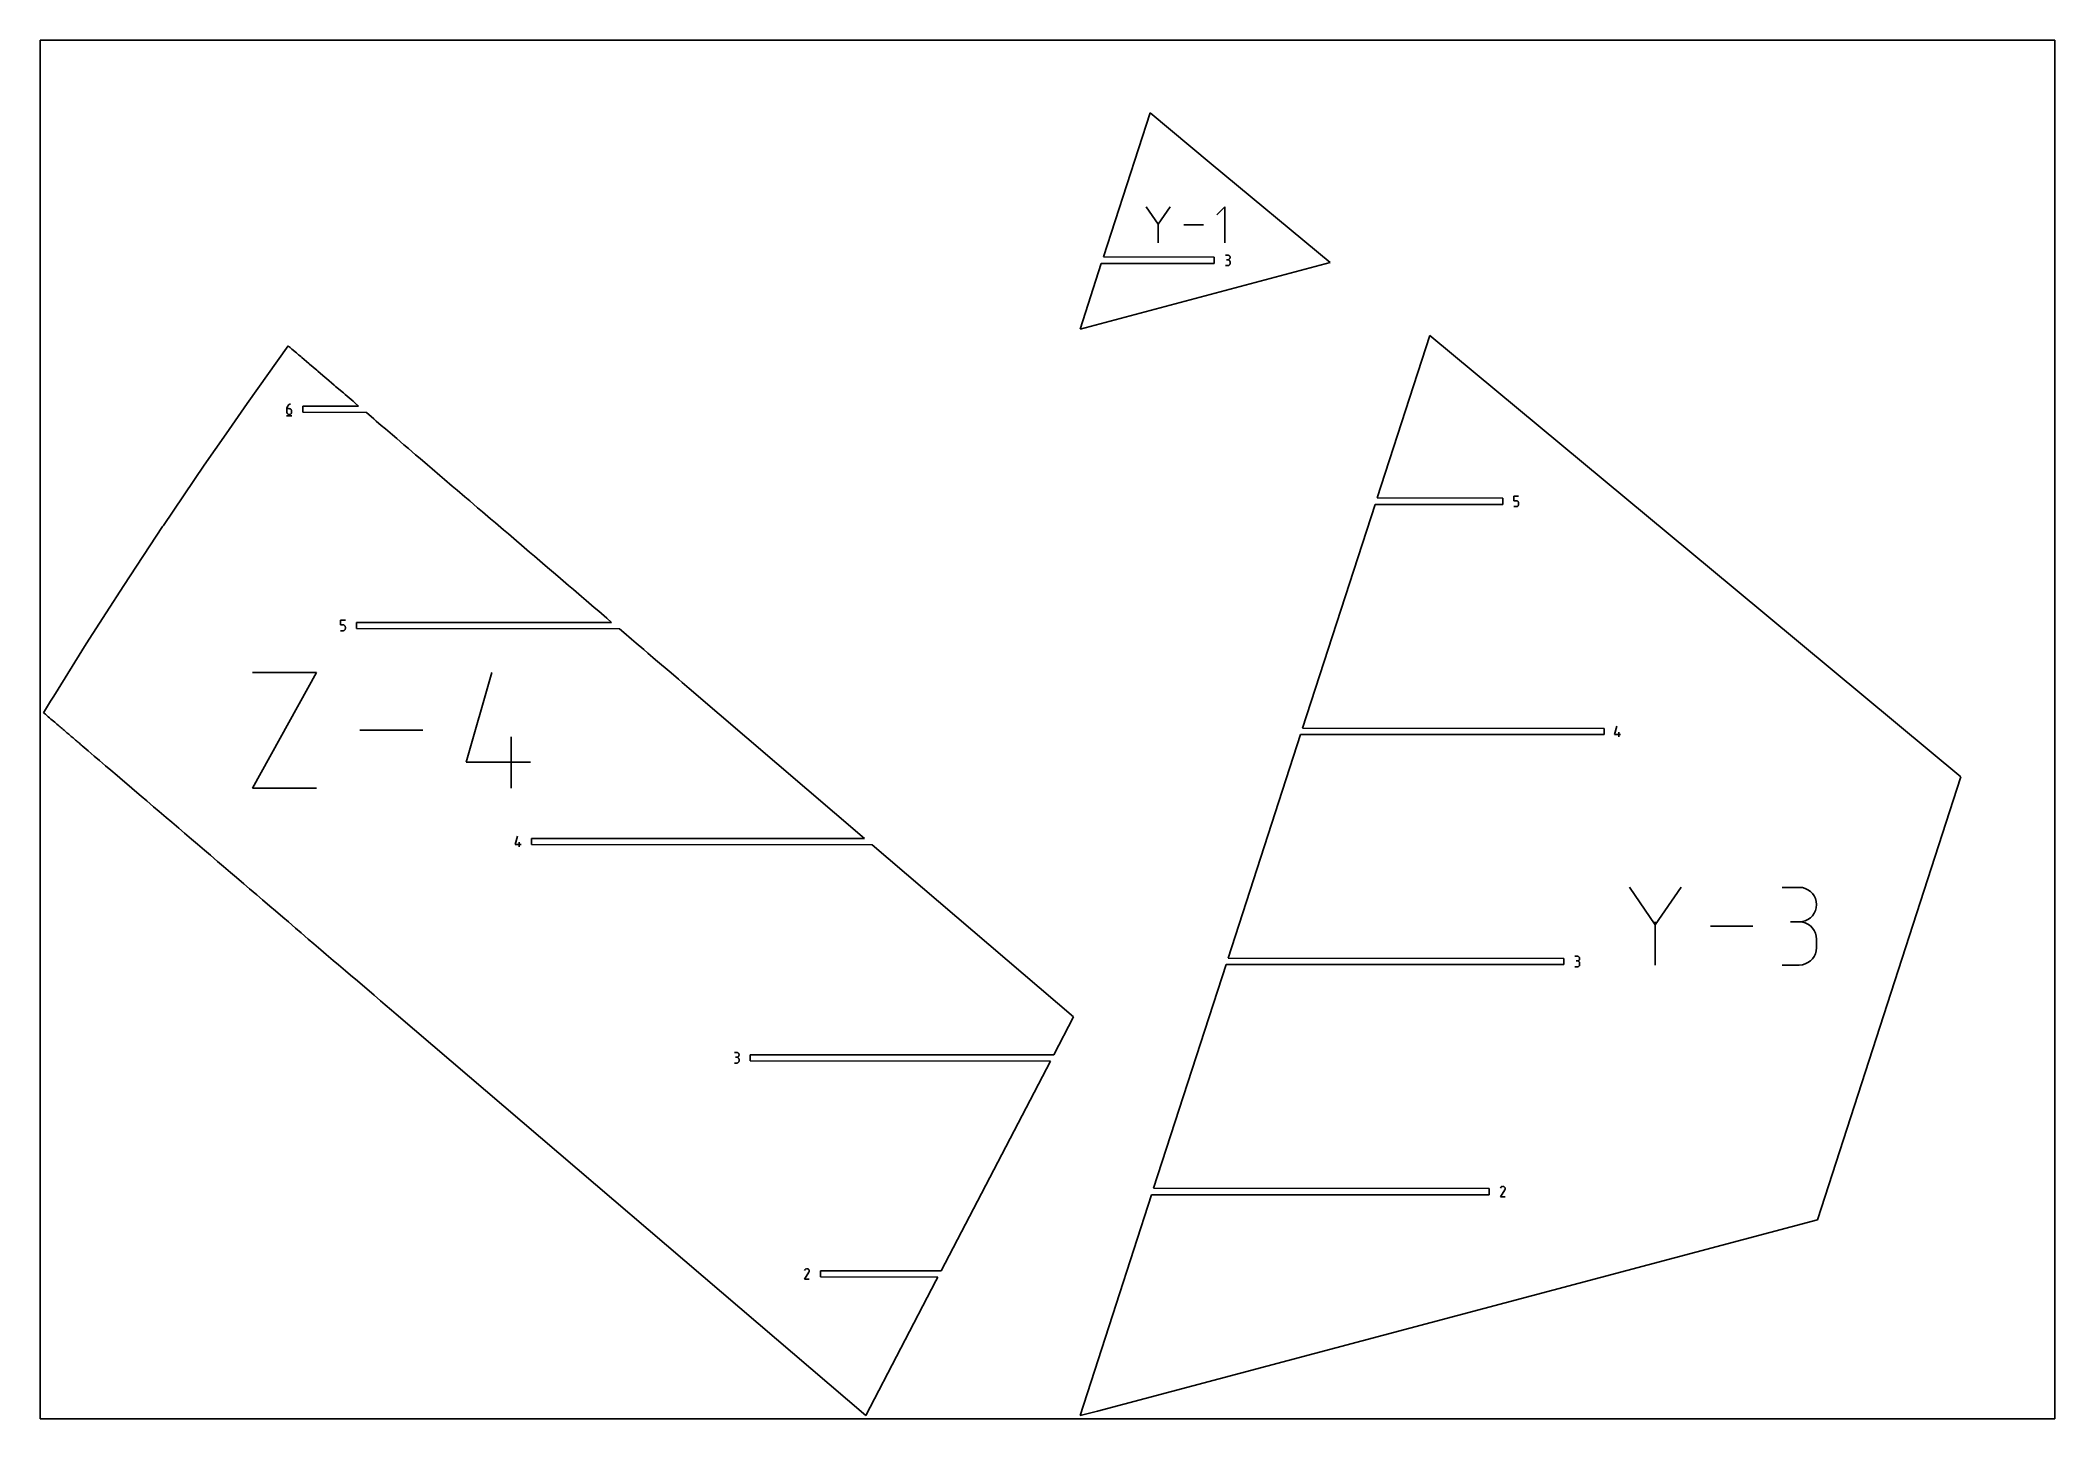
# Model space of a CAD drawing. Extents: x 0 to 38, y 0 to 26.
import ezdxf

# ---------------------------------------------------------------- set-up
doc = ezdxf.new("R2010")
doc.units = 0

msp = doc.modelspace()

# ---------------------------------------------------------------- linework, layer by layer
at = {"layer": 'annotation', "color": 1}
for p, q in [((21.088568, 22.529798), (20.861974, 22.857483)), ((21.315119, 22.857483), (21.088568, 22.529798)), ((22.347103, 22.857462), (22.196083, 22.7064)), ((22.347103, 22.178149), (22.347103, 22.857462)), ((21.088568, 22.556168), (21.088568, 22.178128)), ((21.941383, 22.517806), (21.569947, 22.517806)), ((22.399064, 21.948835), (22.354652, 21.948835)), ((22.354652, 21.749073), (22.399064, 21.749073)), ((22.399064, 21.86001), (22.376827, 21.86001)), ((22.376827, 21.86001), (22.399064, 21.86001)), ((22.407052, 21.948118), (22.399064, 21.948835)), ((22.399064, 21.86001), (22.407052, 21.860727)), ((22.407052, 21.859293), (22.399064, 21.86001)), ((22.399064, 21.86001), (22.399064, 21.86001)), ((22.399064, 21.749073), (22.407052, 21.74979)), ((22.399064, 21.749073), (22.399064, 21.749073)), ((22.414568, 21.946052), (22.407052, 21.948118)), ((22.407052, 21.860727), (22.414568, 21.862795)), ((22.414568, 21.857227), (22.407052, 21.859293)), ((22.407052, 21.74979), (22.414568, 21.751855)), ((22.421488, 21.942763), (22.414568, 21.946052)), ((22.414568, 21.862795), (22.421488, 21.866086)), ((22.421488, 21.853939), (22.414568, 21.857227)), ((22.414568, 21.751855), (22.421488, 21.755142)), ((22.427686, 21.93838), (22.421488, 21.942763)), ((22.421488, 21.866086), (22.427686, 21.870476)), ((22.427686, 21.849555), (22.421488, 21.853939)), ((22.421488, 21.755142), (22.427686, 21.759524)), ((22.433037, 21.933029), (22.427686, 21.93838)), ((22.427686, 21.870476), (22.433037, 21.875838)), ((22.433037, 21.844204), (22.427686, 21.849555)), ((22.427686, 21.759524), (22.433037, 21.764874)), ((22.437417, 21.926837), (22.433037, 21.933029)), ((22.433037, 21.875838), (22.437417, 21.882046)), ((22.437417, 21.838012), (22.433037, 21.844204)), ((22.433037, 21.764874), (22.437417, 21.771066)), ((22.4407, 21.919931), (22.437417, 21.926837)), ((22.437417, 21.882046), (22.4407, 21.888973)), ((22.4407, 21.831106), (22.437417, 21.838012)), ((22.437417, 21.771066), (22.4407, 21.777973)), ((22.442762, 21.912438), (22.4407, 21.919931)), ((22.4407, 21.888973), (22.442762, 21.896495)), ((22.442762, 21.823613), (22.4407, 21.831106)), ((22.4407, 21.777973), (22.442762, 21.785467)), ((22.443477, 21.904485), (22.442762, 21.912438)), ((22.442762, 21.896495), (22.443477, 21.904485)), ((22.443477, 21.81566), (22.442762, 21.823613)), ((22.442762, 21.785467), (22.443477, 21.793423)), ((22.443477, 21.904485), (22.443477, 21.904485)), ((22.443477, 21.793423), (22.443477, 21.81566)), ((22.443477, 21.81566), (22.443477, 21.81566)), ((4.652827, 19.065173), (4.651844, 19.051655)), ((4.651844, 19.051655), (4.651844, 18.98518)), ((4.696256, 19.051655), (4.651844, 19.051655)), ((4.655697, 19.078162), (4.652827, 19.065173)), ((4.660335, 19.090459), (4.655697, 19.078162)), ((4.666619, 19.101905), (4.660335, 19.090459)), ((4.674431, 19.112338), (4.666619, 19.101905)), ((4.683651, 19.121596), (4.674431, 19.112338)), ((4.694158, 19.12952), (4.683651, 19.121596)), ((4.705833, 19.135947), (4.694158, 19.12952)), ((4.704244, 19.050942), (4.696256, 19.051655)), ((4.71176, 19.048886), (4.704244, 19.050942)), ((4.718556, 19.140718), (4.705833, 19.135947)), ((4.718679, 19.045611), (4.71176, 19.048886)), ((4.718556, 19.140718), (4.718556, 19.140718)), ((4.724877, 19.041241), (4.718679, 19.045611)), ((4.730229, 19.0359), (4.724877, 19.041241)), ((4.734609, 19.029712), (4.730229, 19.0359)), ((4.737892, 19.022801), (4.734609, 19.029712)), ((4.739953, 19.01529), (4.737892, 19.022801)), ((4.740668, 19.007305), (4.739953, 19.01529)), ((4.740668, 18.98518), (4.740668, 19.007305)), ((4.740668, 19.007305), (4.740668, 19.007305)), ((4.646281, 18.915718), (4.746281, 18.915718)), ((4.651844, 18.98518), (4.651844, 18.98518)), ((4.651844, 18.98518), (4.652561, 18.977191)), ((4.652561, 18.977191), (4.654627, 18.96967)), ((4.654627, 18.96967), (4.657917, 18.962744)), ((4.657917, 18.962744), (4.662304, 18.956538)), ((4.662304, 18.956538), (4.66766, 18.951178)), ((4.66766, 18.951178), (4.673861, 18.94679)), ((4.673861, 18.94679), (4.680778, 18.943501)), ((4.680778, 18.943501), (4.688285, 18.941434)), ((4.688285, 18.941434), (4.696256, 18.940718)), ((4.696256, 18.940718), (4.704244, 18.941434)), ((4.696256, 18.940718), (4.696256, 18.940718)), ((4.704244, 18.941434), (4.71176, 18.943501)), ((4.71176, 18.943501), (4.718679, 18.94679)), ((4.718679, 18.94679), (4.724877, 18.951178)), ((4.724877, 18.951178), (4.730229, 18.956538)), ((4.730229, 18.956538), (4.734609, 18.962744)), ((4.734609, 18.962744), (4.737892, 18.96967)), ((4.737892, 18.96967), (4.739953, 18.977191)), ((4.739953, 18.977191), (4.740668, 18.98518)), ((27.797505, 17.314282), (27.797505, 17.403345)), ((27.797505, 17.403345), (27.88633, 17.403345)), ((27.841917, 17.314282), (27.797505, 17.314282)), ((27.797505, 17.203345), (27.841917, 17.203345)), ((27.849892, 17.313569), (27.841917, 17.314282)), ((27.841917, 17.203345), (27.849889, 17.204062)), ((27.841917, 17.203345), (27.841917, 17.203345)), ((27.849889, 17.204062), (27.857396, 17.206128)), ((27.857401, 17.311514), (27.849892, 17.313569)), ((27.857396, 17.206128), (27.864313, 17.209418)), ((27.864318, 17.308239), (27.857401, 17.311514)), ((27.864313, 17.209418), (27.870513, 17.213806)), ((27.870518, 17.303869), (27.864318, 17.308239)), ((27.870513, 17.213806), (27.875869, 17.219166)), ((27.875874, 17.298528), (27.870518, 17.303869)), ((27.875869, 17.219166), (27.880256, 17.225372)), ((27.880259, 17.29234), (27.875874, 17.298528)), ((27.880256, 17.225372), (27.883546, 17.232298)), ((27.883547, 17.285428), (27.880259, 17.29234)), ((27.883546, 17.232298), (27.885613, 17.239819)), ((27.885613, 17.277918), (27.883547, 17.285428)), ((27.88633, 17.269933), (27.885613, 17.277918)), ((27.885613, 17.239819), (27.88633, 17.247808)), ((27.88633, 17.247808), (27.88633, 17.269933)), ((27.88633, 17.269933), (27.88633, 17.269933)), ((5.665581, 14.974097), (5.665581, 15.06316)), ((5.665581, 15.06316), (5.754406, 15.06316)), ((5.709994, 14.974097), (5.665581, 14.974097)), ((5.665581, 14.86316), (5.709994, 14.86316)), ((5.717968, 14.973385), (5.709994, 14.974097)), ((5.709994, 14.86316), (5.717965, 14.863877)), ((5.709994, 14.86316), (5.709994, 14.86316)), ((5.717965, 14.863877), (5.725472, 14.865943)), ((5.725477, 14.971329), (5.717968, 14.973385)), ((5.725472, 14.865943), (5.732389, 14.869233)), ((5.732395, 14.968054), (5.725477, 14.971329)), ((5.732389, 14.869233), (5.738589, 14.873621)), ((5.738595, 14.963684), (5.732395, 14.968054)), ((5.738589, 14.873621), (5.743946, 14.878981)), ((5.74395, 14.958343), (5.738595, 14.963684)), ((5.743946, 14.878981), (5.748332, 14.885187)), ((5.748335, 14.952155), (5.74395, 14.958343)), ((5.748332, 14.885187), (5.751622, 14.892113)), ((5.751624, 14.945244), (5.748335, 14.952155)), ((5.751622, 14.892113), (5.753689, 14.899634)), ((5.75369, 14.937733), (5.751624, 14.945244)), ((5.753689, 14.899634), (5.754406, 14.907623)), ((5.754406, 14.929748), (5.75369, 14.937733)), ((5.754406, 14.907623), (5.754406, 14.929748)), ((5.754406, 14.929748), (5.754406, 14.929748)), ((4.000948, 11.896476), (5.210763, 14.075344)), ((5.210763, 14.075344), (4.000948, 14.075344)), ((8.036281, 12.380867), (8.519442, 14.075344)), ((7.219411, 12.98591), (6.028043, 12.98591)), ((29.697429, 12.907797), (29.741779, 13.063334)), ((29.775192, 12.863334), (29.775192, 12.952159)), ((8.883452, 11.896476), (8.883452, 12.864164)), ((29.808479, 12.907797), (29.697429, 12.907797)), ((9.246095, 12.380867), (8.036281, 12.380867)), ((5.210763, 11.896476), (4.000948, 11.896476)), ((8.957686, 10.830066), (9.002036, 10.985603)), ((9.068736, 10.830066), (8.957686, 10.830066)), ((9.035449, 10.785603), (9.035449, 10.874428)), ((30.464987, 9.316864), (29.975805, 10.024289)), ((30.954077, 10.024289), (30.464987, 9.316864)), ((33.181562, 10.022541), (32.8559, 10.022541)), ((33.240133, 10.017284), (33.181562, 10.022541)), ((33.295246, 10.002133), (33.240133, 10.017284)), ((33.345985, 9.978021), (33.295246, 10.002133)), ((33.391433, 9.94588), (33.345985, 9.978021)), ((33.430673, 9.90664), (33.391433, 9.94588)), ((33.462789, 9.861235), (33.430673, 9.90664)), ((33.430673, 9.487277), (33.462789, 9.532797)), ((33.486863, 9.810595), (33.462789, 9.861235)), ((33.462789, 9.532797), (33.486863, 9.583597)), ((33.50198, 9.755652), (33.486863, 9.810595)), ((33.486863, 9.583597), (33.50198, 9.638753)), ((33.507223, 9.697339), (33.50198, 9.755652)), ((33.50198, 9.638753), (33.507223, 9.697339)), ((33.507223, 9.697339), (33.507223, 9.697339)), ((30.464987, 9.373793), (30.464987, 8.557662)), ((32.306088, 9.290975), (31.504211, 9.290975)), ((33.181562, 9.371218), (33.018501, 9.371218)), ((33.018501, 9.371218), (33.181562, 9.371218)), ((33.181562, 9.371218), (33.240133, 9.376476)), ((33.240133, 9.365961), (33.181562, 9.371218)), ((33.181562, 9.371218), (33.181562, 9.371218)), ((33.240133, 9.376476), (33.295246, 9.391636)), ((33.295246, 9.35081), (33.240133, 9.365961)), ((33.295246, 9.391636), (33.345985, 9.415772)), ((33.345985, 9.326698), (33.295246, 9.35081)), ((33.345985, 9.415772), (33.391433, 9.44796)), ((33.391433, 9.294557), (33.345985, 9.326698)), ((33.391433, 9.44796), (33.430673, 9.487277)), ((33.430673, 9.255317), (33.391433, 9.294557)), ((33.462789, 9.209912), (33.430673, 9.255317)), ((33.486863, 9.159272), (33.462789, 9.209912)), ((33.50198, 9.104329), (33.486863, 9.159272)), ((33.462789, 8.719019), (33.486863, 8.769663)), ((33.486863, 8.769663), (33.50198, 8.824618)), ((33.507223, 9.046016), (33.50198, 9.104329)), ((33.50198, 8.824618), (33.507223, 8.882956)), ((33.507223, 8.882956), (33.507223, 9.046016)), ((33.507223, 9.046016), (33.507223, 9.046016)), ((28.994235, 8.723091), (28.949823, 8.723091)), ((28.949823, 8.523329), (28.994235, 8.523329)), ((28.994235, 8.634266), (28.971997, 8.634266)), ((28.971997, 8.634266), (28.994235, 8.634266)), ((29.002223, 8.722374), (28.994235, 8.723091)), ((28.994235, 8.634266), (29.002223, 8.634983)), ((29.002223, 8.633549), (28.994235, 8.634266)), ((28.994235, 8.634266), (28.994235, 8.634266)), ((28.994235, 8.523329), (29.002223, 8.524046)), ((28.994235, 8.523329), (28.994235, 8.523329)), ((29.009739, 8.720308), (29.002223, 8.722374)), ((29.002223, 8.634983), (29.009739, 8.637051)), ((29.009739, 8.631483), (29.002223, 8.633549)), ((29.002223, 8.524046), (29.009739, 8.526111)), ((29.016658, 8.71702), (29.009739, 8.720308)), ((29.009739, 8.637051), (29.016658, 8.640342)), ((29.016658, 8.628195), (29.009739, 8.631483)), ((29.009739, 8.526111), (29.016658, 8.529398)), ((29.022856, 8.712636), (29.016658, 8.71702)), ((29.016658, 8.640342), (29.022856, 8.644732)), ((29.022856, 8.623812), (29.016658, 8.628195)), ((29.016658, 8.529398), (29.022856, 8.53378)), ((29.028208, 8.707285), (29.022856, 8.712636)), ((29.022856, 8.644732), (29.028208, 8.650094)), ((29.028208, 8.61846), (29.022856, 8.623812)), ((29.022856, 8.53378), (29.028208, 8.53913)), ((29.032588, 8.701093), (29.028208, 8.707285)), ((29.028208, 8.650094), (29.032588, 8.656302)), ((29.032588, 8.612268), (29.028208, 8.61846)), ((29.028208, 8.53913), (29.032588, 8.545322)), ((29.035871, 8.694187), (29.032588, 8.701093)), ((29.032588, 8.656302), (29.035871, 8.66323)), ((29.035871, 8.605362), (29.032588, 8.612268)), ((29.032588, 8.545322), (29.035871, 8.552229)), ((29.037932, 8.686694), (29.035871, 8.694187)), ((29.035871, 8.66323), (29.037932, 8.670752)), ((29.037932, 8.597869), (29.035871, 8.605362)), ((29.035871, 8.552229), (29.037932, 8.559723)), ((29.038647, 8.678741), (29.037932, 8.686694)), ((29.037932, 8.670752), (29.038647, 8.678741)), ((29.038647, 8.589917), (29.037932, 8.597869)), ((29.037932, 8.559723), (29.038647, 8.567679)), ((29.038647, 8.678741), (29.038647, 8.678741)), ((29.038647, 8.567679), (29.038647, 8.589917)), ((29.038647, 8.589917), (29.038647, 8.589917)), ((32.8559, 8.557754), (33.181562, 8.557754)), ((33.181562, 8.557754), (33.240133, 8.563008)), ((33.181562, 8.557754), (33.181562, 8.557754)), ((33.240133, 8.563008), (33.295246, 8.578151)), ((33.295246, 8.578151), (33.345985, 8.602253)), ((33.345985, 8.602253), (33.391433, 8.634385)), ((33.391433, 8.634385), (33.430673, 8.673617)), ((33.430673, 8.673617), (33.462789, 8.719019)), ((13.138334, 6.907814), (13.093922, 6.907814)), ((13.146322, 6.907097), (13.138334, 6.907814)), ((13.153838, 6.905031), (13.146322, 6.907097)), ((13.160758, 6.901742), (13.153838, 6.905031)), ((13.166956, 6.897359), (13.160758, 6.901742)), ((13.172307, 6.892008), (13.166956, 6.897359)), ((13.176687, 6.885816), (13.172307, 6.892008)), ((13.172307, 6.834817), (13.176687, 6.841025)), ((13.17997, 6.87891), (13.176687, 6.885816)), ((13.176687, 6.841025), (13.17997, 6.847953)), ((13.182032, 6.871417), (13.17997, 6.87891)), ((13.17997, 6.847953), (13.182032, 6.855474)), ((13.182747, 6.863464), (13.182032, 6.871417)), ((13.182032, 6.855474), (13.182747, 6.863464)), ((13.182747, 6.863464), (13.182747, 6.863464)), ((13.093922, 6.708052), (13.138334, 6.708052)), ((13.138334, 6.818989), (13.116097, 6.818989)), ((13.116097, 6.818989), (13.138334, 6.818989)), ((13.138334, 6.818989), (13.146322, 6.819706)), ((13.146322, 6.818272), (13.138334, 6.818989)), ((13.138334, 6.818989), (13.138334, 6.818989)), ((13.138334, 6.708052), (13.146322, 6.708769)), ((13.138334, 6.708052), (13.138334, 6.708052)), ((13.146322, 6.819706), (13.153838, 6.821774)), ((13.153838, 6.816206), (13.146322, 6.818272)), ((13.146322, 6.708769), (13.153838, 6.710834)), ((13.153838, 6.821774), (13.160758, 6.825065)), ((13.160758, 6.812918), (13.153838, 6.816206)), ((13.153838, 6.710834), (13.160758, 6.714121)), ((13.160758, 6.825065), (13.166956, 6.829455)), ((13.166956, 6.808534), (13.160758, 6.812918)), ((13.160758, 6.714121), (13.166956, 6.718503)), ((13.166956, 6.829455), (13.172307, 6.834817)), ((13.172307, 6.803183), (13.166956, 6.808534)), ((13.166956, 6.718503), (13.172307, 6.723853)), ((13.176687, 6.796991), (13.172307, 6.803183)), ((13.172307, 6.723853), (13.176687, 6.730045)), ((13.17997, 6.790085), (13.176687, 6.796991)), ((13.176687, 6.730045), (13.17997, 6.736952)), ((13.182032, 6.782592), (13.17997, 6.790085)), ((13.17997, 6.736952), (13.182032, 6.744446)), ((13.182747, 6.774639), (13.182032, 6.782592)), ((13.182032, 6.744446), (13.182747, 6.752402)), ((13.182747, 6.752402), (13.182747, 6.774639)), ((13.182747, 6.774639), (13.182747, 6.774639)), ((27.544401, 4.18331), (27.626478, 4.315444)), ((27.633226, 4.18331), (27.544401, 4.18331)), ((27.550359, 4.361073), (27.544527, 4.349885)), ((27.554987, 4.367636), (27.550359, 4.361073)), ((27.56054, 4.373114), (27.554987, 4.367636)), ((27.566849, 4.377465), (27.56054, 4.373114)), ((27.573744, 4.380643), (27.566849, 4.377465)), ((27.581058, 4.382605), (27.573744, 4.380643)), ((27.58862, 4.383307), (27.581058, 4.382605)), ((27.596263, 4.382706), (27.58862, 4.383307)), ((27.603817, 4.380756), (27.596263, 4.382706)), ((27.611114, 4.377415), (27.603817, 4.380756)), ((27.61764, 4.372781), (27.611114, 4.377415)), ((27.611114, 4.377415), (27.611114, 4.377415)), ((27.623096, 4.367221), (27.61764, 4.372781)), ((27.627435, 4.360903), (27.623096, 4.367221)), ((27.626478, 4.315444), (27.626576, 4.315565)), ((27.626478, 4.315444), (27.626478, 4.315444)), ((27.626576, 4.315565), (27.626671, 4.315688)), ((27.626671, 4.315688), (27.626761, 4.315812)), ((27.626761, 4.315812), (27.626849, 4.31594)), ((27.626849, 4.31594), (27.626935, 4.316072)), ((27.626935, 4.316072), (27.627019, 4.316208)), ((27.627019, 4.316208), (27.627102, 4.316352)), ((27.627102, 4.316352), (27.627185, 4.316502)), ((27.627185, 4.316502), (27.627269, 4.31666)), ((27.627269, 4.31666), (27.630657, 4.323937)), ((27.627269, 4.31666), (27.627269, 4.31666)), ((27.630607, 4.354), (27.627435, 4.360903)), ((27.632563, 4.346681), (27.630607, 4.354)), ((27.630657, 4.323937), (27.632637, 4.331479)), ((27.633256, 4.339118), (27.632563, 4.346681)), ((27.632637, 4.331479), (27.633256, 4.339118)), ((14.417207, 2.630487), (14.499284, 2.762621)), ((14.423165, 2.80825), (14.417332, 2.797062)), ((14.427793, 2.814813), (14.423165, 2.80825)), ((14.433346, 2.820291), (14.427793, 2.814813)), ((14.439655, 2.824641), (14.433346, 2.820291)), ((14.44655, 2.82782), (14.439655, 2.824641)), ((14.453864, 2.829782), (14.44655, 2.82782)), ((14.461426, 2.830484), (14.453864, 2.829782)), ((14.469069, 2.829882), (14.461426, 2.830484)), ((14.476623, 2.827933), (14.469069, 2.829882)), ((14.48392, 2.824592), (14.476623, 2.827933)), ((14.490446, 2.819958), (14.48392, 2.824592)), ((14.48392, 2.824592), (14.48392, 2.824592)), ((14.495902, 2.814397), (14.490446, 2.819958)), ((14.50024, 2.80808), (14.495902, 2.814397)), ((14.499284, 2.762621), (14.499382, 2.762742)), ((14.499284, 2.762621), (14.499284, 2.762621)), ((14.499382, 2.762742), (14.499476, 2.762864)), ((14.499476, 2.762864), (14.499567, 2.762989)), ((14.499567, 2.762989), (14.499655, 2.763117)), ((14.499655, 2.763117), (14.499741, 2.763248)), ((14.499741, 2.763248), (14.499825, 2.763385)), ((14.499825, 2.763385), (14.499908, 2.763528)), ((14.499908, 2.763528), (14.499991, 2.763679)), ((14.499991, 2.763679), (14.500074, 2.763837)), ((14.500074, 2.763837), (14.503463, 2.771113)), ((14.500074, 2.763837), (14.500074, 2.763837)), ((14.503412, 2.801177), (14.50024, 2.80808)), ((14.505369, 2.793858), (14.503412, 2.801177)), ((14.503463, 2.771113), (14.505443, 2.778656)), ((14.506062, 2.786294), (14.505369, 2.793858)), ((14.505443, 2.778656), (14.506062, 2.786294)), ((14.506032, 2.630487), (14.417207, 2.630487))]:
    msp.add_line(p, q, dxfattribs=at)
at = {"layer": 'boundary', "color": 5}
for p, q in [((20.934298, 24.629031), (20.054709, 21.912817)), ((22.086607, 23.672352), (20.934298, 24.629031)), ((24.331664, 21.808444), (22.086607, 23.672352)), ((19.614685, 20.554001), (24.331664, 21.808444)), ((20.015445, 21.791567), (19.614685, 20.554001)), ((22.144089, 21.791567), (20.015445, 21.791567)), ((20.054709, 21.912817), (22.144089, 21.906567)), ((22.144089, 21.906567), (22.144089, 21.791567)), ((4.679074, 20.235186), (3.901734, 19.14648)), ((4.695933, 20.22078), (4.679074, 20.235186)), ((4.711994, 20.207056), (4.695933, 20.22078)), ((4.727463, 20.193837), (4.711994, 20.207056)), ((4.747474, 20.176737), (4.727463, 20.193837)), ((4.83217, 20.104364), (4.747474, 20.176737)), ((26.209948, 20.429001), (25.218414, 17.367095)), ((31.971494, 15.645606), (26.209948, 20.429001)), ((4.85242, 20.087061), (4.83217, 20.104364)), ((4.872577, 20.069836), (4.85242, 20.087061)), ((4.89273, 20.052615), (4.872577, 20.069836)), ((4.91297, 20.03532), (4.89273, 20.052615)), ((4.933387, 20.017873), (4.91297, 20.03532)), ((5.064194, 19.906098), (4.933387, 20.017873)), ((5.079563, 19.892965), (5.064194, 19.906098)), ((5.214547, 19.77762), (5.079563, 19.892965)), ((5.234914, 19.760216), (5.214547, 19.77762)), ((5.373875, 19.641474), (5.234914, 19.760216)), ((5.399092, 19.619925), (5.373875, 19.641474)), ((5.541828, 19.497956), (5.399092, 19.619925)), ((5.571739, 19.472397), (5.541828, 19.497956)), ((5.718035, 19.347386), (5.571739, 19.472397)), ((3.901734, 19.14648), (3.506003, 18.578483)), ((4.951281, 18.983218), (4.951281, 19.098218)), ((4.951281, 19.098218), (6.001564, 19.098218)), ((5.752471, 19.31796), (5.718035, 19.347386)), ((5.902109, 19.190094), (5.752471, 19.31796)), ((5.940893, 19.156952), (5.902109, 19.190094)), ((6.001564, 19.098218), (5.940893, 19.156952)), ((6.151523, 18.976968), (4.951281, 18.983218)), ((6.292212, 18.856748), (6.151523, 18.976968)), ((6.339121, 18.816664), (6.292212, 18.856748)), ((6.432547, 18.736831), (6.339121, 18.816664)), ((6.51282, 18.668237), (6.432547, 18.736831)), ((6.642886, 18.557095), (6.51282, 18.668237)), ((3.506003, 18.578483), (3.093279, 17.986095)), ((6.725456, 18.486539), (6.642886, 18.557095)), ((6.859009, 18.372416), (6.725456, 18.486539)), ((6.943659, 18.300083), (6.859009, 18.372416)), ((7.080439, 18.183203), (6.943659, 18.300083)), ((3.093279, 17.986095), (2.321136, 16.848855)), ((7.166948, 18.109281), (7.080439, 18.183203)), ((7.30669, 17.98987), (7.166948, 18.109281)), ((7.394829, 17.914554), (7.30669, 17.98987)), ((7.537261, 17.792845), (7.394829, 17.914554)), ((7.626799, 17.716334), (7.537261, 17.792845)), ((7.771644, 17.592564), (7.626799, 17.716334)), ((7.862344, 17.515059), (7.771644, 17.592564)), ((8.009322, 17.389466), (7.862344, 17.515059)), ((8.100946, 17.311173), (8.009322, 17.389466)), ((8.24977, 17.184002), (8.100946, 17.311173)), ((8.342078, 17.105124), (8.24977, 17.184002)), ((8.49246, 16.976621), (8.342078, 17.105124)), ((25.17915, 17.245845), (23.812993, 13.027084)), ((27.586942, 17.245845), (25.17915, 17.245845)), ((25.218414, 17.367095), (27.586942, 17.360845)), ((27.586942, 17.360845), (27.586942, 17.245845)), ((2.307893, 16.828992), (1.573647, 15.717582)), ((2.321136, 16.848855), (2.307893, 16.828992)), ((8.585208, 16.897367), (8.49246, 16.976621)), ((8.736854, 16.767785), (8.585208, 16.897367)), ((8.8298, 16.688361), (8.736854, 16.767785)), ((8.982416, 16.55795), (8.8298, 16.688361)), ((9.075317, 16.478566), (8.982416, 16.55795)), ((9.228601, 16.347583), (9.075317, 16.478566)), ((9.321214, 16.268445), (9.228601, 16.347583)), ((9.474869, 16.137146), (9.321214, 16.268445)), ((9.566955, 16.058458), (9.474869, 16.137146)), ((9.720678, 15.927101), (9.566955, 16.058458)), ((1.573647, 15.717582), (1.243183, 15.202563)), ((9.811996, 15.849068), (9.720678, 15.927101)), ((9.965482, 15.717914), (9.811996, 15.849068)), ((10.055798, 15.640738), (9.965482, 15.717914)), ((10.208742, 15.510046), (10.055798, 15.640738)), ((36.230555, 12.109616), (31.971494, 15.645606)), ((1.243183, 15.202563), (0.865821, 14.614457)), ((10.297826, 15.433924), (10.208742, 15.510046)), ((10.449924, 15.303955), (10.297826, 15.433924)), ((10.537548, 15.22908), (10.449924, 15.303955)), ((10.688495, 15.100094), (10.537548, 15.22908)), ((5.965019, 14.90566), (5.965019, 15.02066)), ((5.965019, 15.02066), (10.773389, 15.02066)), ((10.923927, 14.898916), (5.965019, 14.90566)), ((10.773389, 15.02066), (10.688495, 15.100094)), ((11.007972, 14.827099), (10.923927, 14.898916)), ((11.155702, 14.700863), (11.007972, 14.827099)), ((0.865821, 14.614457), (0.253893, 13.630425)), ((11.237641, 14.630845), (11.155702, 14.700863)), ((11.38331, 14.50637), (11.237641, 14.630845)), ((11.462943, 14.438323), (11.38331, 14.50637)), ((11.606248, 14.315868), (11.462943, 14.438323)), ((11.683383, 14.249956), (11.606248, 14.315868)), ((11.824025, 14.129776), (11.683383, 14.249956)), ((11.898476, 14.066157), (11.824025, 14.129776)), ((12.036159, 13.948506), (11.898476, 14.066157)), ((12.107755, 13.887327), (12.036159, 13.948506)), ((12.242185, 13.772456), (12.107755, 13.887327)), ((15.545214, 10.943103), (12.242185, 13.772456)), ((0.194765, 13.535342), (0.0625, 13.315311)), ((0.0625, 13.315311), (0.096466, 13.286287)), ((0.253893, 13.630425), (0.194765, 13.535342)), ((0.096466, 13.286287), (0.12431, 13.262494)), ((0.12431, 13.262494), (0.151059, 13.239637)), ((0.151059, 13.239637), (0.176806, 13.217636)), ((0.176806, 13.217636), (0.201633, 13.196421)), ((0.201633, 13.196421), (0.225613, 13.17593)), ((0.225613, 13.17593), (0.248816, 13.156103)), ((0.248816, 13.156103), (0.271301, 13.136889)), ((0.271301, 13.136889), (0.293127, 13.118239)), ((0.293127, 13.118239), (0.314344, 13.100109)), ((0.314344, 13.100109), (0.335, 13.082458)), ((0.335, 13.082458), (0.355139, 13.065249)), ((0.355139, 13.065249), (0.374802, 13.048447)), ((0.374802, 13.048447), (0.394026, 13.03202)), ((0.394026, 13.03202), (0.412846, 13.015938)), ((0.412846, 13.015938), (0.431295, 13.000173)), ((0.431295, 13.000173), (0.449403, 12.9847)), ((0.449403, 12.9847), (0.4672, 12.969492)), ((0.4672, 12.969492), (0.484713, 12.954528)), ((0.484713, 12.954528), (0.501966, 12.939784)), ((0.501966, 12.939784), (0.518985, 12.925241)), ((0.518985, 12.925241), (0.535793, 12.910879)), ((23.812993, 13.027084), (29.497979, 13.020834)), ((29.497979, 13.020834), (29.497979, 12.905834)), ((0.535793, 12.910879), (0.552412, 12.896678)), ((0.552412, 12.896678), (0.568862, 12.882621)), ((0.568862, 12.882621), (0.585165, 12.868691)), ((0.585165, 12.868691), (0.60134, 12.854869)), ((0.60134, 12.854869), (0.617406, 12.84114)), ((0.617406, 12.84114), (0.633382, 12.827489)), ((0.633382, 12.827489), (0.649286, 12.813898)), ((0.649286, 12.813898), (0.665137, 12.800354)), ((0.665137, 12.800354), (0.680951, 12.786841)), ((0.680951, 12.786841), (0.696746, 12.773343)), ((0.696746, 12.773343), (0.71254, 12.759847)), ((0.71254, 12.759847), (0.728351, 12.746337)), ((0.728351, 12.746337), (0.744195, 12.732798)), ((0.744195, 12.732798), (0.76009, 12.719216)), ((0.76009, 12.719216), (0.776054, 12.705574)), ((0.776054, 12.705574), (0.792106, 12.691858)), ((0.792106, 12.691858), (0.903748, 12.596459)), ((0.903748, 12.596459), (1.016659, 12.499976)), ((23.773729, 12.905834), (22.407572, 8.687073)), ((29.497979, 12.905834), (23.773729, 12.905834)), ((1.016659, 12.499976), (1.114087, 12.416723)), ((1.114087, 12.416723), (1.230379, 12.31735)), ((1.230379, 12.31735), (1.33021, 12.232044)), ((1.33021, 12.232044), (1.449654, 12.129979)), ((1.449654, 12.129979), (1.55164, 12.042831)), ((1.55164, 12.042831), (1.673999, 11.938274)), ((1.673999, 11.938274), (1.777891, 11.849497)), ((1.777891, 11.849497), (1.902919, 11.74266)), ((33.524719, 3.753858), (36.230555, 12.109616)), ((1.902919, 11.74266), (2.008463, 11.652473)), ((2.008463, 11.652473), (2.135909, 11.543569)), ((2.135909, 11.543569), (2.242845, 11.452191)), ((2.242845, 11.452191), (2.372453, 11.341441)), ((2.372453, 11.341441), (2.480523, 11.249094)), ((2.480523, 11.249094), (2.612028, 11.136722)), ((2.612028, 11.136722), (2.720971, 11.043629)), ((2.720971, 11.043629), (2.854108, 10.929863)), ((2.854108, 10.929863), (2.963661, 10.836249)), ((2.963661, 10.836249), (3.098155, 10.721324)), ((3.098155, 10.721324), (3.208055, 10.627413)), ((9.268236, 10.828103), (9.268236, 10.943103)), ((9.268236, 10.943103), (15.545214, 10.943103)), ((15.695173, 10.821853), (9.268236, 10.828103)), ((19.489685, 7.579417), (15.695173, 10.821853)), ((3.208055, 10.627413), (3.343631, 10.511563)), ((3.343631, 10.511563), (3.453617, 10.417578)), ((3.453617, 10.417578), (3.589992, 10.301045)), ((3.589992, 10.301045), (3.699803, 10.207211)), ((3.699803, 10.207211), (3.836695, 10.090236)), ((3.836695, 10.090236), (3.946071, 9.996774)), ((3.946071, 9.996774), (4.083195, 9.8796)), ((4.083195, 9.8796), (4.191879, 9.786729)), ((4.191879, 9.786729), (4.328946, 9.669604)), ((4.328946, 9.669604), (4.436683, 9.577542)), ((4.436683, 9.577542), (4.573403, 9.460714)), ((4.573403, 9.460714), (4.679944, 9.369674)), ((4.679944, 9.369674), (4.816026, 9.25339)), ((4.816026, 9.25339), (4.921125, 9.163583)), ((4.921125, 9.163583), (5.056281, 9.048092)), ((5.056281, 9.048092), (5.159696, 8.959722)), ((5.159696, 8.959722), (5.293632, 8.845273)), ((5.293632, 8.845273), (5.395128, 8.758544)), ((5.395128, 8.758544), (5.527555, 8.645384)), ((5.527555, 8.645384), (5.626903, 8.560491)), ((5.626903, 8.560491), (5.757532, 8.448867)), ((5.757532, 8.448867), (5.854511, 8.365998)), ((5.854511, 8.365998), (5.983054, 8.256157)), ((22.368307, 8.565823), (21.00215, 4.347062)), ((28.73926, 8.565823), (22.368307, 8.565823)), ((22.407572, 8.687073), (28.73926, 8.680823)), ((28.73926, 8.680823), (28.73926, 8.565823)), ((5.983054, 8.256157), (6.07745, 8.175495)), ((6.07745, 8.175495), (6.203621, 8.067681)), ((6.203621, 8.067681), (6.295226, 7.989404)), ((6.295226, 7.989404), (6.418742, 7.883858)), ((6.418742, 7.883858), (6.50736, 7.808134)), ((6.50736, 7.808134), (6.627942, 7.705096)), ((6.627942, 7.705096), (6.713386, 7.632083)), ((6.713386, 7.632083), (15.571809, 0.0625)), ((19.11761, 6.865546), (19.489685, 7.579417)), ((13.393359, 6.750546), (13.393359, 6.865546)), ((13.393359, 6.865546), (19.11761, 6.865546)), ((19.054414, 6.744296), (13.393359, 6.750546)), ((16.992355, 2.787989), (19.054414, 6.744296)), ((20.962886, 4.225812), (20.294613, 2.162153)), ((27.333839, 4.225812), (20.962886, 4.225812)), ((21.00215, 4.347062), (27.333839, 4.340812)), ((27.333839, 4.340812), (27.333839, 4.225812)), ((19.942277, 0.142129), (33.524719, 3.753858)), ((14.716644, 2.672989), (14.716645, 2.787989)), ((16.929159, 2.666739), (14.716644, 2.672989)), ((14.716645, 2.787989), (16.992355, 2.787989)), ((16.894714, 2.600652), (16.929159, 2.666739)), ((15.571809, 0.0625), (16.894714, 2.600652)), ((20.294613, 2.162153), (19.614685, 0.0625)), ((19.614685, 0.0625), (19.942277, 0.142129))]:
    msp.add_line(p, q, dxfattribs=at)
at = {"layer": 'frame', "color": 5}
for p, q in [((38, 26), (0, 26)), ((0, 26), (0, 0)), ((38, 0), (38, 26)), ((0, 0), (38, 0))]:
    msp.add_line(p, q, dxfattribs=at)

doc.saveas('drawing.dxf')
